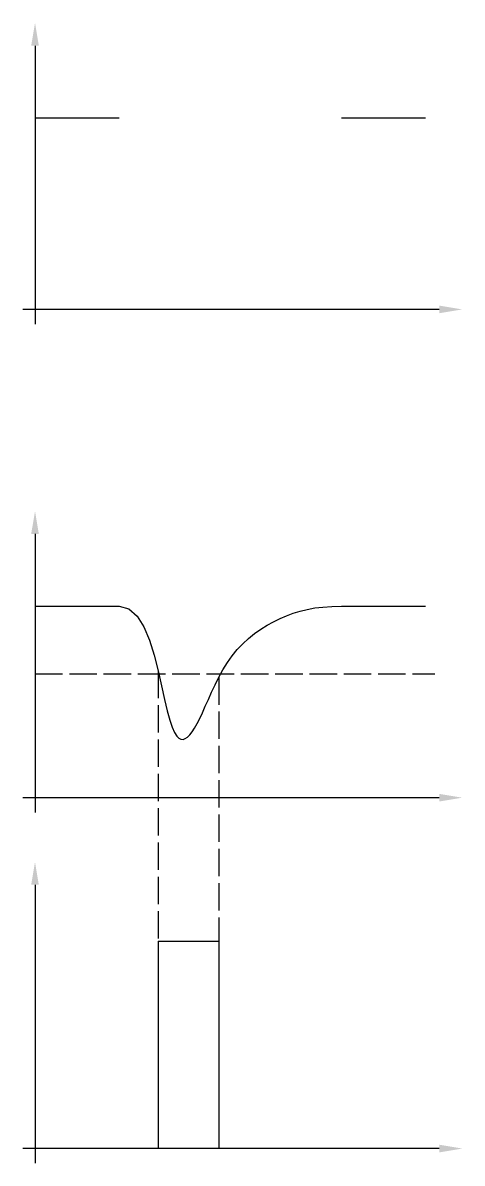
# Model space of a CAD drawing. Extents: x 68 to 260, y -332 to 167.
import ezdxf

# ---------------------------------------------------------------- set-up
doc = ezdxf.new("R2010")
doc.units = 0
doc.linetypes.add('ACAD_ISO02W100', pattern=[15, 12, -3])
doc.layers.get('0').update_dxf_attribs({"linetype": 'CONTINUOUS'})

msp = doc.modelspace()

# ---------------------------------------------------------------- linework, layer by layer
for p, q in [((73.36, 156.56), (73.36, 34.91)), ((73.36, 124.99), (110.17, 124.99)), ((207.26, 124.99), (244.07, 124.99)), ((250.08, 41.31), (68.02, 41.31)), ((73.36, -56.82), (73.36, -178.47)), ((73.36, -88.39), (110.17, -88.39)), ((207.26, -88.39), (244.07, -88.39)), ((250.08, -172.07), (68.02, -172.07)), ((73.36, -210.15), (73.36, -331.8)), ((250.08, -325.4), (68.02, -325.4))]:
    msp.add_line(p, q)
at = {"linetype": 'ACAD_ISO02W100'}
for p, q in [((73.36, -117.9), (248.07, -117.9)), ((127.23, -116.61), (127.23, -234.77)), ((153.74, -119.42), (153.74, -234.77))]:
    msp.add_line(p, q, dxfattribs=at)
at = {"linetype": 'CONTINUOUS'}
for p, q in [((127.23, -234.77), (153.74, -234.77)), ((127.23, -234.77), (127.23, -325.4)), ((153.74, -234.77), (153.74, -325.4))]:
    msp.add_line(p, q, dxfattribs=at)
msp.add_lwpolyline([(110.17, -88.39), (114.41, -89.54), (117.98, -92.7), (120.97, -97.43), (123.45, -103.28), (125.51, -109.82), (127.23, -116.61), (128.7, -123.21), (129.99, -129.17), (131.19, -134.14), (132.3, -138.13), (133.34, -141.23), (134.34, -143.53), (135.3, -145.13), (136.23, -146.11), (137.16, -146.56), (138.09, -146.58), (139.03, -146.24), (139.99, -145.57), (140.99, -144.57), (142.01, -143.26), (143.07, -141.63), (144.18, -139.69), (145.33, -137.46), (146.53, -134.94), (147.8, -132.14), (149.14, -129.13), (150.56, -125.96), (152.09, -122.7), (153.74, -119.42), (155.51, -116.18), (157.43, -113.04), (159.51, -110.07), (161.77, -107.32), (164.17, -104.79), (166.7, -102.48), (169.34, -100.37), (172.06, -98.45), (174.84, -96.72), (177.66, -95.16), (180.5, -93.77), (183.34, -92.53), (186.22, -91.45), (189.19, -90.52), (192.31, -89.76), (195.63, -89.17), (199.19, -88.74), (203.05, -88.48), (207.26, -88.39)])
for points in [[(71.69, 156.56), (75.02, 156.56), (73.36, 166.56)], [(250.08, 42.97), (250.08, 39.64), (260.08, 41.31)], [(71.69, -56.82), (75.02, -56.82), (73.36, -46.82)], [(250.08, -170.41), (250.08, -173.74), (260.08, -172.07)], [(71.69, -210.15), (75.02, -210.15), (73.36, -200.15)], [(250.08, -323.73), (250.08, -327.07), (260.08, -325.4)]]:
    msp.add_solid(points)

doc.saveas('drawing.dxf')
